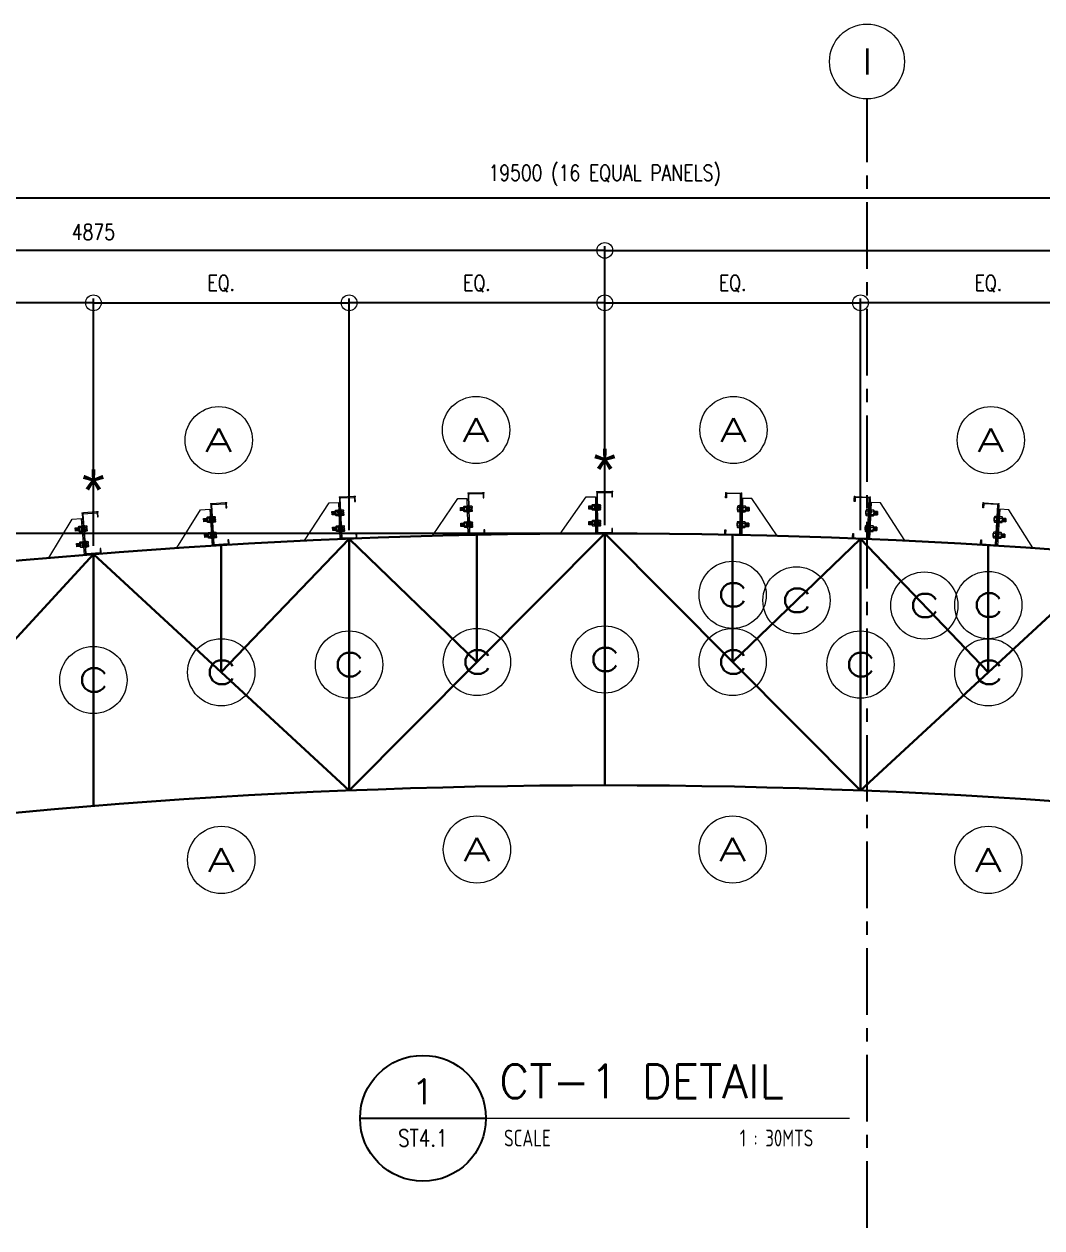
# Model space of a CAD drawing. Header units: millimetres. Extents: x 0 to 437400, y -7936 to 73710.
# Drawn here: x 82282 to 87134, y 34741 to 40480 of the extents above; entities that cross this region are included whole.
import ezdxf
from ezdxf.enums import TextEntityAlignment as Align

# ---------------------------------------------------------------- set-up
doc = ezdxf.new("R2010")
doc.units = ezdxf.units.MM
doc.header["$LTSCALE"] = 10
doc.header["$MEASUREMENT"] = 0
doc.linetypes.add('CENTER', pattern=[50.8, 31.75, -6.35, 6.35, -6.35])
for name, color, linetype in [('A-NEW', 240, 'Continuous'), ('A_LINE', 1, 'Continuous'), ('TARGET-MAIN', 1, 'Continuous')]:
    doc.layers.add(name, color=color, linetype=linetype)
for name, color, linetype, lineweight in [('CEE STEEL PURLINS', 46, 'Continuous', 15), ('HATCH 000', 251, 'Continuous', 5), ('S-ANNO-DIMS', 1, 'Continuous', 5), ('S-BEAM-IDEN', 2, 'Continuous', 9), ('S-Grid-iden', 52, 'Continuous', 9), ('S_BOLTS', 252, 'Continuous', 9), ('S_STEEL TRUSS', 5, 'Continuous', 30), ('SCHEDULES-TEXT', 4, 'Continuous', 20)]:
    doc.layers.add(name, color=color, linetype=linetype, lineweight=lineweight)
doc.layers.add('GUIDE 001', color=214, linetype='Continuous', lineweight=0, plot=False)
doc.styles.add('1', font='simplex.shx', dxfattribs={"width": 0.8, "height": 20})
doc.styles.add('3', font='simplex.shx', dxfattribs={"width": 1.5, "height": 70})
doc.styles.add('ARCHITEXT', font='architxt.shx', dxfattribs={"width": 0.85})
doc.styles.add('ARIAL', font='arial.ttf')
doc.styles.add('SIMPLEX', font='SIMPLEX.shx', dxfattribs={"width": 1.1})
doc.dimstyles.new('ESCA30', dxfattribs={"dimtxt": 40, "dimasz": 1, "dimexe": 20, "dimexo": 40, "dimgap": 50, "dimtad": 1, "dimdec": 0, "dimrnd": 1, "dimdsep": 46, "dimtxsty": '1', "dimblk1": 'ESCADIM_ARW', "dimblk2": 'ESCADIM_ARW', "dimsah": 1, "dimcen": 50, "dimclrd": 256, "dimclre": 256, "dimclrt": 52, "dimadec": 0, "dimazin": 0, "dimtfac": 1, "dimtdec": 0, "dimtofl": 0, "dimtmove": 0, "dimatfit": 3, "dimldrblk": 'ESCADIM_ARW', "dimfxl": 1, "dimtolj": 1, "dimtzin": 0, "dimarcsym": 0})

# ---------------------------------------------------------------- blocks, each defined once
blk = doc.blocks.new('ESCADIM_ARW')
at = {"color": 9}
blk.add_line((75, 0), (-75, 0), dxfattribs=at)
blk.add_circle((0, 0), 37.5, dxfattribs=at)
blk = doc.blocks.new('*D36')
at = {"layer": 'Defpoints', "color": 0, "ltscale": 80, "transparency": 16777216}
for p in [(94800, 39651.2), (75300, 36441.2, 0), (94800, 36441.2, 0)]:
    blk.add_point(p, dxfattribs=at)
at = {"layer": 'S-ANNO-DIMS', "lineweight": -2, "ltscale": 80, "transparency": 16777216}
for p, q in [((75300, 36481.2), (75300, 39671.2)), ((94800, 36481.2), (94800, 39671.2)), ((75301, 39651.2), (94799, 39651.2))]:
    blk.add_line(p, q, dxfattribs=at)
at = {"layer": 'S-ANNO-DIMS', "lineweight": -2, "ltscale": 80, "transparency": 16777216, "rotation": 180}
blk.add_blockref('ESCADIM_ARW', (75300, 39651.2), dxfattribs=at)
at = {"layer": 'S-ANNO-DIMS', "lineweight": -2, "ltscale": 80, "transparency": 16777216}
blk.add_blockref('ESCADIM_ARW', (94800, 39651.2), dxfattribs=at)
at = {"layer": 'S-ANNO-DIMS', "color": 52, "ltscale": 80, "transparency": 16777216, "insert": (85050, 39758.4), "char_height": 30, "attachment_point": 5, "style": '1'}
blk.add_mtext('\\A1;{\\H2.5x;19500 (16 EQUAL PANELS)}', dxfattribs=at)
blk = doc.blocks.new('*D39')
at = {"layer": 'Defpoints', "color": 0, "ltscale": 80, "transparency": 16777216}
for p in [(74050.2, 38051.2), (85050, 38051.2, 0), (75300, 35241.2, 0)]:
    blk.add_point(p, dxfattribs=at)
at = {"layer": 'S-ANNO-DIMS', "lineweight": -2, "ltscale": 80, "transparency": 16777216}
for p, q in [((85010, 38051.2), (74030.2, 38051.2)), ((74050.2, 35242.2), (74050.2, 38050.2)), ((75260, 35241.2), (74030.2, 35241.2))]:
    blk.add_line(p, q, dxfattribs=at)
for p, rotation in [((74050.2, 38051.2), 90), ((74050.2, 35241.2), 270)]:
    blk.add_blockref('ESCADIM_ARW', p, dxfattribs=dict(at, rotation=rotation))
at = {"layer": 'S-ANNO-DIMS', "color": 52, "ltscale": 80, "transparency": 16777216, "insert": (73962.7, 36646.2), "char_height": 30, "attachment_point": 5, "rotation": 90, "style": '1'}
blk.add_mtext('\\A1;{\\H2.5x;2810}', dxfattribs=at)
blk = doc.blocks.new('*D40')
at = {"layer": 'Defpoints', "color": 0, "ltscale": 80, "transparency": 16777216}
for p in [(85050, 38051.2, 0), (74300.2, 36441.2), (75300, 36441.2, 0)]:
    blk.add_point(p, dxfattribs=at)
at = {"layer": 'S-ANNO-DIMS', "lineweight": -2, "ltscale": 80, "transparency": 16777216}
for p, q in [((85010, 38051.2), (74280.2, 38051.2)), ((74300.2, 38050.2), (74300.2, 36442.2)), ((75260, 36441.2), (74280.2, 36441.2))]:
    blk.add_line(p, q, dxfattribs=at)
for p, rotation in [((74300.2, 38051.2), 90), ((74300.2, 36441.2), 270)]:
    blk.add_blockref('ESCADIM_ARW', p, dxfattribs=dict(at, rotation=rotation))
at = {"layer": 'S-ANNO-DIMS', "color": 52, "ltscale": 80, "transparency": 16777216, "insert": (74212.7, 37246.2), "char_height": 30, "attachment_point": 5, "rotation": 90, "style": '1'}
blk.add_mtext('\\A1;{\\H2.5x;1610}', dxfattribs=at)
blk = doc.blocks.new('*D41')
at = {"layer": 'Defpoints', "color": 0, "ltscale": 80, "transparency": 16777216}
for p in [(80175, 39401.2), (85050, 38051.2), (80175, 37656.8, 0)]:
    blk.add_point(p, dxfattribs=at)
at = {"layer": 'S-ANNO-DIMS', "lineweight": -2, "ltscale": 80, "transparency": 16777216}
for p, q in [((80175, 37696.8), (80175, 39421.2)), ((85049, 39401.2), (80176, 39401.2)), ((85050, 38091.2), (85050, 39421.2))]:
    blk.add_line(p, q, dxfattribs=at)
at = {"layer": 'S-ANNO-DIMS', "lineweight": -2, "ltscale": 80, "transparency": 16777216, "rotation": 180}
blk.add_blockref('ESCADIM_ARW', (80175, 39401.2), dxfattribs=at)
at = {"layer": 'S-ANNO-DIMS', "lineweight": -2, "ltscale": 80, "transparency": 16777216}
blk.add_blockref('ESCADIM_ARW', (85050, 39401.2), dxfattribs=at)
at = {"layer": 'S-ANNO-DIMS', "color": 52, "ltscale": 80, "transparency": 16777216, "insert": (82612.5, 39488.7), "char_height": 30, "attachment_point": 5, "style": '1'}
blk.add_mtext('\\A1;{\\H2.5x;4875}', dxfattribs=at)
blk = doc.blocks.new('*D43')
at = {"layer": 'Defpoints', "color": 0, "ltscale": 80, "transparency": 16777216}
for p in [(89925, 39401.2), (85050, 38051.2), (89925, 37656.8, 0)]:
    blk.add_point(p, dxfattribs=at)
at = {"layer": 'S-ANNO-DIMS', "lineweight": -2, "ltscale": 80, "transparency": 16777216}
for p, q in [((85050, 38091.2), (85050, 39421.2)), ((85051, 39401.2), (89924, 39401.2)), ((89925, 37696.8), (89925, 39421.2))]:
    blk.add_line(p, q, dxfattribs=at)
at = {"layer": 'S-ANNO-DIMS', "lineweight": -2, "ltscale": 80, "transparency": 16777216, "rotation": 180}
blk.add_blockref('ESCADIM_ARW', (85050, 39401.2), dxfattribs=at)
at = {"layer": 'S-ANNO-DIMS', "lineweight": -2, "ltscale": 80, "transparency": 16777216}
blk.add_blockref('ESCADIM_ARW', (89925, 39401.2), dxfattribs=at)
at = {"layer": 'S-ANNO-DIMS', "color": 52, "ltscale": 80, "transparency": 16777216, "insert": (87487.5, 39488.7), "char_height": 30, "attachment_point": 5, "style": '1'}
blk.add_mtext('\\A1;{\\H2.5x;4875}', dxfattribs=at)
blk = doc.blocks.new('*D48')
at = {"layer": 'Defpoints', "color": 0, "ltscale": 80, "transparency": 16777216}
for p in [(83831.3, 39151.2), (85050, 38051.2, 0), (83831.3, 38026.7, 0)]:
    blk.add_point(p, dxfattribs=at)
at = {"layer": 'S-ANNO-DIMS', "lineweight": -2, "ltscale": 80, "transparency": 16777216}
for p, q in [((83831.3, 38066.7), (83831.3, 39171.2)), ((85049, 39151.2), (83832.3, 39151.2)), ((85050, 38091.2), (85050, 39171.2))]:
    blk.add_line(p, q, dxfattribs=at)
at = {"layer": 'S-ANNO-DIMS', "lineweight": -2, "ltscale": 80, "transparency": 16777216, "rotation": 180}
blk.add_blockref('ESCADIM_ARW', (83831.3, 39151.2), dxfattribs=at)
at = {"layer": 'S-ANNO-DIMS', "lineweight": -2, "ltscale": 80, "transparency": 16777216}
blk.add_blockref('ESCADIM_ARW', (85050, 39151.2), dxfattribs=at)
at = {"layer": 'S-ANNO-DIMS', "color": 52, "ltscale": 80, "transparency": 16777216, "insert": (84440.6, 39242.3), "char_height": 30, "attachment_point": 5, "style": '1'}
blk.add_mtext('\\A1;{\\H2.5x;EQ.}', dxfattribs=at)
blk = doc.blocks.new('*D49')
at = {"layer": 'Defpoints', "color": 0, "ltscale": 80, "transparency": 16777216}
for p in [(83831.3, 39151.2), (83831.3, 38026.7, 0), (82612.5, 37953.1, 0)]:
    blk.add_point(p, dxfattribs=at)
at = {"layer": 'S-ANNO-DIMS', "lineweight": -2, "ltscale": 80, "transparency": 16777216}
for p, q in [((82612.5, 37993.1), (82612.5, 39171.2)), ((82613.5, 39151.2), (83830.3, 39151.2)), ((83831.3, 38066.7), (83831.3, 39171.2))]:
    blk.add_line(p, q, dxfattribs=at)
at = {"layer": 'S-ANNO-DIMS', "lineweight": -2, "ltscale": 80, "transparency": 16777216, "rotation": 180}
blk.add_blockref('ESCADIM_ARW', (82612.5, 39151.2), dxfattribs=at)
at = {"layer": 'S-ANNO-DIMS', "lineweight": -2, "ltscale": 80, "transparency": 16777216}
blk.add_blockref('ESCADIM_ARW', (83831.3, 39151.2), dxfattribs=at)
at = {"layer": 'S-ANNO-DIMS', "color": 52, "ltscale": 80, "transparency": 16777216, "insert": (83221.9, 39242.3), "char_height": 30, "attachment_point": 5, "style": '1'}
blk.add_mtext('\\A1;{\\H2.5x;EQ.}', dxfattribs=at)
blk = doc.blocks.new('*D51')
at = {"layer": 'Defpoints', "color": 0, "ltscale": 80, "transparency": 16777216}
for p in [(81393.8, 39151.2), (82612.5, 37953.1, 0), (81393.8, 37830, 0)]:
    blk.add_point(p, dxfattribs=at)
at = {"layer": 'S-ANNO-DIMS', "lineweight": -2, "ltscale": 80, "transparency": 16777216}
for p, q in [((81393.8, 37870), (81393.8, 39171.2)), ((82611.5, 39151.2), (81394.8, 39151.2)), ((82612.5, 37993.1), (82612.5, 39171.2))]:
    blk.add_line(p, q, dxfattribs=at)
at = {"layer": 'S-ANNO-DIMS', "lineweight": -2, "ltscale": 80, "transparency": 16777216, "rotation": 180}
blk.add_blockref('ESCADIM_ARW', (81393.8, 39151.2), dxfattribs=at)
at = {"layer": 'S-ANNO-DIMS', "lineweight": -2, "ltscale": 80, "transparency": 16777216}
blk.add_blockref('ESCADIM_ARW', (82612.5, 39151.2), dxfattribs=at)
at = {"layer": 'S-ANNO-DIMS', "color": 52, "ltscale": 80, "transparency": 16777216, "insert": (82003.1, 39242.3), "char_height": 30, "attachment_point": 5, "style": '1'}
blk.add_mtext('\\A1;{\\H2.5x;EQ.}', dxfattribs=at)
blk = doc.blocks.new('*D52')
at = {"layer": 'Defpoints', "color": 0, "ltscale": 80, "transparency": 16777216}
for p in [(86268.8, 39151.2), (85050, 38051.2, 0), (86268.8, 38026.7, 0)]:
    blk.add_point(p, dxfattribs=at)
at = {"layer": 'S-ANNO-DIMS', "lineweight": -2, "ltscale": 80, "transparency": 16777216}
for p, q in [((85050, 38091.2), (85050, 39171.2)), ((85051, 39151.2), (86267.8, 39151.2)), ((86268.8, 38066.7), (86268.8, 39171.2))]:
    blk.add_line(p, q, dxfattribs=at)
at = {"layer": 'S-ANNO-DIMS', "lineweight": -2, "ltscale": 80, "transparency": 16777216, "rotation": 180}
blk.add_blockref('ESCADIM_ARW', (85050, 39151.2), dxfattribs=at)
at = {"layer": 'S-ANNO-DIMS', "lineweight": -2, "ltscale": 80, "transparency": 16777216}
blk.add_blockref('ESCADIM_ARW', (86268.8, 39151.2), dxfattribs=at)
at = {"layer": 'S-ANNO-DIMS', "color": 52, "ltscale": 80, "transparency": 16777216, "insert": (85659.4, 39242.3), "char_height": 30, "attachment_point": 5, "style": '1'}
blk.add_mtext('\\A1;{\\H2.5x;EQ.}', dxfattribs=at)
blk = doc.blocks.new('*D53')
at = {"layer": 'Defpoints', "color": 0, "ltscale": 80, "transparency": 16777216}
for p in [(86268.8, 39151.2), (86268.8, 38026.7, 0), (87487.5, 37953.1, 0)]:
    blk.add_point(p, dxfattribs=at)
at = {"layer": 'S-ANNO-DIMS', "lineweight": -2, "ltscale": 80, "transparency": 16777216}
for p, q in [((86268.8, 38066.7), (86268.8, 39171.2)), ((87486.5, 39151.2), (86269.8, 39151.2)), ((87487.5, 37993.1), (87487.5, 39171.2))]:
    blk.add_line(p, q, dxfattribs=at)
at = {"layer": 'S-ANNO-DIMS', "lineweight": -2, "ltscale": 80, "transparency": 16777216, "rotation": 180}
blk.add_blockref('ESCADIM_ARW', (86268.8, 39151.2), dxfattribs=at)
at = {"layer": 'S-ANNO-DIMS', "lineweight": -2, "ltscale": 80, "transparency": 16777216}
blk.add_blockref('ESCADIM_ARW', (87487.5, 39151.2), dxfattribs=at)
at = {"layer": 'S-ANNO-DIMS', "color": 52, "ltscale": 80, "transparency": 16777216, "insert": (86878.1, 39242.3), "char_height": 30, "attachment_point": 5, "style": '1'}
blk.add_mtext('\\A1;{\\H2.5x;EQ.}', dxfattribs=at)
blk = doc.blocks.new('Grid')
at = {"layer": 'S-Grid-iden', "color": 1, "linetype": 'Continuous'}
blk.add_circle((0, 0), 500, dxfattribs=at)
at = {"layer": 'S-Grid-iden', "style": '3', "width": 1.5}
blk.add_attdef('GRIDTAG', text='', height=350, dxfattribs=at).set_placement((0, 0), align=Align.MIDDLE_CENTER)
blk = doc.blocks.new('TARGET-DWGLABEL')
at = {"layer": 'TARGET-MAIN'}
blk.add_line((-7.5, 0), (7.5, 0), dxfattribs=at)
blk.add_circle((0, 0), 7.5, dxfattribs=at)
at = {"layer": 'TARGET-MAIN', "color": 2, "style": 'ARCHITEXT', "width": 0.85}
blk.add_text('SCALE', height=2, dxfattribs=at).set_placement((9.66, -2.36), align=Align.MIDDLE_LEFT)
at = {"layer": 'TARGET-MAIN', "color": 6, "style": 'ARCHITEXT', "width": 0.85}
blk.add_attdef('DRAWING_TITLE', text='', height=5, dxfattribs=at).set_placement((9.08, 4.41), align=Align.MIDDLE_LEFT)
at = {"layer": 'TARGET-MAIN', "color": 4, "style": 'ARCHITEXT', "width": 0.85}
blk.add_attdef('DWG_NO.', text='', height=3, dxfattribs=at).set_placement((0, 3.17), align=Align.MIDDLE_CENTER)
at = {"layer": 'TARGET-MAIN', "color": 3, "style": 'ARCHITEXT', "width": 0.85}
blk.add_attdef('SHT_NO.', text='', height=2, dxfattribs=at).set_placement((-0.02, -2.36), align=Align.MIDDLE_CENTER)
at = {"layer": 'TARGET-MAIN', "color": 2, "style": 'ARCHITEXT', "width": 0.85}
blk.add_attdef('SCALE', text='', height=2, dxfattribs=at).set_placement((69.6, -2.36), align=Align.MIDDLE_RIGHT)
blk = doc.blocks.new('EXT', base_point=(6.5784, 3.6597))
for p, q in [((6.5734, 3.6697), (6.5834, 3.6697)), ((6.5734, 3.6697), (6.5734, 3.6597)), ((6.5834, 3.6697), (6.5734, 3.6697)), ((6.5734, 3.6663), (6.5834, 3.6663)), ((6.5734, 3.663), (6.5834, 3.663)), ((6.5734, 3.6597), (6.5834, 3.6597)), ((6.575, 3.668), (6.5818, 3.668)), ((6.575, 3.6647), (6.5818, 3.6647)), ((6.575, 3.6613), (6.5818, 3.6613)), ((6.5834, 3.6597), (6.5834, 3.6697))]:
    blk.add_line(p, q)
blk = doc.blocks.new('BOLT', base_point=(6.579, 3.6798))
for p, q in [((6.575, 3.6858), (6.573, 3.6858)), ((6.575, 3.6798), (6.575, 3.6858)), ((6.575, 3.6858), (6.583, 3.6858)), ((6.585, 3.6858), (6.583, 3.6858)), ((6.583, 3.6798), (6.583, 3.6858)), ((6.571, 3.6847), (6.571, 3.6798)), ((6.575, 3.6847), (6.571, 3.6847)), ((6.575, 3.6847), (6.583, 3.6847)), ((6.587, 3.6847), (6.583, 3.6847)), ((6.587, 3.6798), (6.587, 3.6847))]:
    blk.add_line(p, q)
for centre, radius, start, end in [((6.573, 3.6833), 0.00241, 33.9696, 146.0304), ((6.579, 3.6777), 0.00805, 60.2058, 119.7942), ((6.585, 3.6833), 0.00241, 33.9696, 146.0304)]:
    blk.add_arc(centre, radius, start, end)
blk = doc.blocks.new('NUT20')
for p, q in [((0.0185, 0.0045), (-0.0185, 0.0045)), ((-0.0185, 0.0045), (-0.0185, 0)), ((-0.0185, 0), (0.0185, 0)), ((0.0185, 0), (0.0185, 0.0045))]:
    blk.add_line(p, q)
for name, p, xscale, yscale, zscale in [('BOLT', (0, 0.0045), 2.125, 2.666666666666667, 2.125), ('EXT', (0, 0.0205), 2, 2, 2)]:
    blk.add_blockref(name, p, dxfattribs=dict(xscale=xscale, yscale=yscale, zscale=zscale))

msp = doc.modelspace()

# ---------------------------------------------------------------- hatches: boundary and pattern name
at = {"layer": 'HATCH 000'}
h = msp.add_hatch(color=33, dxfattribs=at)
edge = h.paths.add_edge_path()
edge.add_line((83861.2076, 38203.88213), (83860.43977, 38221.86439))
edge.add_arc((83854.44117, 38221.60825), 6.00407, 2.44500788, 92.445007879)
edge.add_line((83854.18503, 38227.60685), (83791.24637, 38224.92355))
edge.add_arc((83791.50251, 38218.92495), 6.00407, 92.445007879, 182.445007878)
edge.add_line((83785.50391, 38218.66881), (83793.52952, 38030.71267))
edge.add_arc((83799.52812, 38030.96881), 6.00407, 182.44500788, 272.445007879)
edge.add_line((83799.78425, 38024.97021), (83862.74798, 38027.65459))
edge.add_arc((83862.49185, 38033.65319), 6.00407, 272.445007879, 362.445007878)
edge.add_line((83868.49045, 38033.90932), (83867.72262, 38051.89158))
edge.add_line((83867.72262, 38051.89158), (83863.72355, 38051.72082))
edge.add_line((83863.72355, 38051.72082), (83864.49138, 38033.73856))
edge.add_arc((83862.49185, 38033.65319), 2.00136, -87.554992121, 2.445007879, ccw=False)
edge.add_line((83862.57722, 38031.65365), (83799.61349, 38028.96927))
edge.add_arc((83799.52812, 38030.96881), 2.00136, 182.445007879, 272.445007879, ccw=False)
edge.add_line((83797.52858, 38030.88343), (83789.50298, 38218.83957))
edge.add_arc((83791.50251, 38218.92495), 2.00136, 92.44500788, 182.44500788, ccw=False)
edge.add_line((83791.41713, 38220.92448), (83854.35579, 38223.60779))
edge.add_arc((83854.44117, 38221.60825), 2.00136, 2.445007879, 92.445007879, ccw=False)
edge.add_line((83856.4407, 38221.69363), (83857.20853, 38203.71137))
edge.add_line((83857.20853, 38203.71137), (83861.2076, 38203.88213))
h = msp.add_hatch(color=33, dxfattribs=at)
edge = h.paths.add_edge_path()
edge.add_line((84474.13787, 38221.61981), (84473.73166, 38239.61387))
edge.add_arc((84467.72912, 38239.47837), 6.00407, 1.293213087, 91.293213086)
edge.add_line((84467.59362, 38245.4809), (84404.61373, 38244.06329))
edge.add_arc((84404.74924, 38238.06075), 6.00407, 91.293213086, 181.293213085)
edge.add_line((84398.7467, 38237.92525), (84402.99253, 38049.84576))
edge.add_arc((84408.99507, 38049.98126), 6.00407, 181.293213087, 271.293213086)
edge.add_line((84409.13057, 38043.97872), (84472.13554, 38045.39691))
edge.add_arc((84472.00004, 38051.39945), 6.00407, 271.293213086, 361.293213085)
edge.add_line((84478.00257, 38051.53495), (84477.59636, 38069.52901))
edge.add_line((84477.59636, 38069.52901), (84473.59467, 38069.43867))
edge.add_line((84473.59467, 38069.43867), (84474.00088, 38051.44461))
edge.add_arc((84472.00004, 38051.39945), 2.00136, -88.706786915, 1.293213086, ccw=False)
edge.add_line((84472.04521, 38049.3986), (84409.04024, 38047.98041))
edge.add_arc((84408.99507, 38049.98126), 2.00136, 181.293213086, 271.293213086, ccw=False)
edge.add_line((84406.99422, 38049.93609), (84402.74839, 38238.01558))
edge.add_arc((84404.74924, 38238.06075), 2.00136, 91.293213086, 181.293213086, ccw=False)
edge.add_line((84404.70407, 38240.0616), (84467.68395, 38241.47921))
edge.add_arc((84467.72912, 38239.47837), 2.00136, 1.293213086, 91.293213086, ccw=False)
edge.add_line((84469.72997, 38239.52353), (84470.13618, 38221.52947))
edge.add_line((84470.13618, 38221.52947), (84474.13787, 38221.61981))
h = msp.add_hatch(color=33, dxfattribs=at)
edge = h.paths.add_edge_path()
edge.add_line((85087.05316, 38227.03354), (85087.00859, 38245.03213))
edge.add_arc((85081.00455, 38245.01726), 6.00407, 0.141883516, 90.141883515)
edge.add_line((85080.98968, 38251.02131), (85017.99403, 38250.86944))
edge.add_arc((85018.00889, 38244.8654), 6.00407, 90.141883515, 180.141883514)
edge.add_line((85012.00485, 38244.85053), (85012.47071, 38056.7237))
edge.add_arc((85018.47476, 38056.73856), 6.00407, 180.141883516, 270.141883515)
edge.add_line((85018.48963, 38050.73452), (85081.51037, 38050.88645))
edge.add_arc((85081.4955, 38056.89049), 6.00407, 270.141883515, 360.141883514)
edge.add_line((85087.49955, 38056.90536), (85087.45498, 38074.90395))
edge.add_line((85087.45498, 38074.90395), (85083.45228, 38074.89404))
edge.add_line((85083.45228, 38074.89404), (85083.49685, 38056.89545))
edge.add_arc((85081.4955, 38056.89049), 2.00136, -89.858116485, 0.141883515, ccw=False)
edge.add_line((85081.50046, 38054.88915), (85018.47972, 38054.73721))
edge.add_arc((85018.47476, 38056.73856), 2.00136, 180.141883515, 270.141883515, ccw=False)
edge.add_line((85016.47341, 38056.73361), (85016.00755, 38244.86044))
edge.add_arc((85018.00889, 38244.8654), 2.00136, 90.141883515, 180.141883515, ccw=False)
edge.add_line((85018.00394, 38246.86674), (85080.99959, 38247.01861))
edge.add_arc((85081.00455, 38245.01726), 2.00136, 0.141883515, 90.141883515, ccw=False)
edge.add_line((85083.00589, 38245.02222), (85083.05047, 38227.02363))
edge.add_line((85083.05047, 38227.02363), (85087.05316, 38227.03354))
h = msp.add_hatch(color=33, dxfattribs=at)
edge = h.paths.add_edge_path()
edge.add_line((85626.1524, 38221.67151), (85626.58649, 38239.66492))
edge.add_arc((85632.58881, 38239.52011), 6.00407, 88.618020541, 178.61802054, ccw=False)
edge.add_line((85632.73362, 38245.52243), (85695.71123, 38244.00725))
edge.add_arc((85695.56642, 38238.00493), 6.00407, -1.381979458, 88.618020541, ccw=False)
edge.add_line((85701.56874, 38237.86012), (85697.03153, 38049.78743))
edge.add_arc((85691.02921, 38049.93224), 6.00407, 268.618020541, 358.61802054, ccw=False)
edge.add_line((85690.88441, 38043.92992), (85627.88171, 38045.44571))
edge.add_arc((85628.02652, 38051.44803), 6.00407, 178.618020542, 268.618020541, ccw=False)
edge.add_line((85622.0242, 38051.59284), (85622.45828, 38069.58625))
edge.add_line((85622.45828, 38069.58625), (85626.45983, 38069.48971))
edge.add_line((85626.45983, 38069.48971), (85626.02574, 38051.4963))
edge.add_arc((85628.02652, 38051.44803), 2.00136, 178.618020541, 268.618020541)
edge.add_line((85627.97825, 38049.44726), (85690.98094, 38047.93147))
edge.add_arc((85691.02921, 38049.93224), 2.00136, 268.618020541, 358.61802054)
edge.add_line((85693.02998, 38049.88397), (85697.56719, 38237.95666))
edge.add_arc((85695.56642, 38238.00493), 2.00136, 358.618020541, 448.618020541)
edge.add_line((85695.61469, 38240.0057), (85632.63708, 38241.52088))
edge.add_arc((85632.58881, 38239.52011), 2.00136, 88.618020541, 178.618020541)
edge.add_line((85630.58804, 38239.56838), (85630.15395, 38221.57497))
edge.add_line((85630.15395, 38221.57497), (85626.1524, 38221.67151))
h = msp.add_hatch(color=33, dxfattribs=at)
edge = h.paths.add_edge_path()
edge.add_line((86238.7924, 38203.88213), (86239.56023, 38221.86439))
edge.add_arc((86245.55883, 38221.60825), 6.00407, 87.554992121, 177.55499212, ccw=False)
edge.add_line((86245.81497, 38227.60685), (86308.75363, 38224.92355))
edge.add_arc((86308.49749, 38218.92495), 6.00407, -2.445007878, 87.554992121, ccw=False)
edge.add_line((86314.49609, 38218.66881), (86306.47048, 38030.71267))
edge.add_arc((86300.47188, 38030.96881), 6.00407, 267.554992121, 357.55499212, ccw=False)
edge.add_line((86300.21575, 38024.97021), (86237.25202, 38027.65459))
edge.add_arc((86237.50815, 38033.65319), 6.00407, 177.554992122, 267.554992121, ccw=False)
edge.add_line((86231.50955, 38033.90932), (86232.27738, 38051.89158))
edge.add_line((86232.27738, 38051.89158), (86236.27645, 38051.72082))
edge.add_line((86236.27645, 38051.72082), (86235.50862, 38033.73856))
edge.add_arc((86237.50815, 38033.65319), 2.00136, 177.554992121, 267.554992121)
edge.add_line((86237.42278, 38031.65365), (86300.38651, 38028.96927))
edge.add_arc((86300.47188, 38030.96881), 2.00136, 267.554992121, 357.554992121)
edge.add_line((86302.47142, 38030.88343), (86310.49702, 38218.83957))
edge.add_arc((86308.49749, 38218.92495), 2.00136, 357.55499212, 447.55499212)
edge.add_line((86308.58287, 38220.92448), (86245.64421, 38223.60779))
edge.add_arc((86245.55883, 38221.60825), 2.00136, 87.554992121, 177.554992121)
edge.add_line((86243.5593, 38221.69363), (86242.79147, 38203.71137))
edge.add_line((86242.79147, 38203.71137), (86238.7924, 38203.88213))
h = msp.add_hatch(color=33, dxfattribs=at)
edge = h.paths.add_edge_path()
edge.add_line((83248.26234, 38173.79806), (83247.1329, 38191.76123))
edge.add_arc((83241.14067, 38191.38447), 6.00407, 3.597734813, 93.597734813)
edge.add_line((83240.76391, 38197.3767), (83177.89197, 38193.42777))
edge.add_arc((83178.26873, 38187.43554), 6.00407, 93.597734812, 183.597734811)
edge.add_line((83172.27649, 38187.05878), (83184.08169, 37999.30213))
edge.add_arc((83190.07392, 37999.67889), 6.00407, 183.597734813, 273.597734812)
edge.add_line((83190.45068, 37993.68666), (83253.34767, 37997.63717))
edge.add_arc((83252.97091, 38003.6294), 6.00407, 273.597734812, 363.597734812)
edge.add_line((83258.96314, 38004.00616), (83257.83371, 38021.96933))
edge.add_line((83257.83371, 38021.96933), (83253.83888, 38021.71816))
edge.add_line((83253.83888, 38021.71816), (83254.96832, 38003.75499))
edge.add_arc((83252.97091, 38003.6294), 2.00136, -86.402265188, 3.597734812, ccw=False)
edge.add_line((83253.09649, 38001.63199), (83190.19951, 37997.68148))
edge.add_arc((83190.07392, 37999.67889), 2.00136, 183.597734812, 273.597734812, ccw=False)
edge.add_line((83188.07651, 37999.5533), (83176.27132, 38187.30995))
edge.add_arc((83178.26873, 38187.43554), 2.00136, 93.597734812, 183.597734812, ccw=False)
edge.add_line((83178.14314, 38189.43295), (83241.01508, 38193.38188))
edge.add_arc((83241.14067, 38191.38447), 2.00136, 3.597734812, 93.597734812, ccw=False)
edge.add_line((83243.13808, 38191.51006), (83244.26751, 38173.54688))
edge.add_line((83244.26751, 38173.54688), (83248.26234, 38173.79806))
h = msp.add_hatch(color=33, dxfattribs=at)
edge = h.paths.add_edge_path()
edge.add_line((86851.73766, 38173.79806), (86852.8671, 38191.76123))
edge.add_arc((86858.85933, 38191.38447), 6.00407, 86.402265187, 176.402265187, ccw=False)
edge.add_line((86859.23609, 38197.3767), (86922.10803, 38193.42777))
edge.add_arc((86921.73127, 38187.43554), 6.00407, -3.597734812, 86.402265188, ccw=False)
edge.add_line((86927.72351, 38187.05878), (86915.91831, 37999.30213))
edge.add_arc((86909.92608, 37999.67889), 6.00407, 266.402265187, 356.402265187, ccw=False)
edge.add_line((86909.54932, 37993.68666), (86846.65233, 37997.63717))
edge.add_arc((86847.02909, 38003.6294), 6.00407, 176.402265189, 266.402265188, ccw=False)
edge.add_line((86841.03686, 38004.00616), (86842.16629, 38021.96933))
edge.add_line((86842.16629, 38021.96933), (86846.16112, 38021.71816))
edge.add_line((86846.16112, 38021.71816), (86845.03168, 38003.75499))
edge.add_arc((86847.02909, 38003.6294), 2.00136, 176.402265188, 266.402265188)
edge.add_line((86846.90351, 38001.63199), (86909.80049, 37997.68148))
edge.add_arc((86909.92608, 37999.67889), 2.00136, 266.402265188, 356.402265187)
edge.add_line((86911.92349, 37999.5533), (86923.72868, 38187.30995))
edge.add_arc((86921.73127, 38187.43554), 2.00136, 356.402265187, 446.402265187)
edge.add_line((86921.85686, 38189.43295), (86858.98492, 38193.38188))
edge.add_arc((86858.85933, 38191.38447), 2.00136, 86.402265188, 176.402265188)
edge.add_line((86856.86192, 38191.51006), (86855.73249, 38173.54688))
edge.add_line((86855.73249, 38173.54688), (86851.73766, 38173.79806))
h = msp.add_hatch(color=33, dxfattribs=at)
edge = h.paths.add_edge_path()
edge.add_line((82635.30203, 38131.33004), (82633.81101, 38149.26682))
edge.add_arc((82627.82758, 38148.76943), 6.00407, 4.75186421, 94.751864209)
edge.add_line((82627.3302, 38154.75286), (82564.55055, 38149.53837))
edge.add_arc((82565.04793, 38143.55494), 6.00407, 94.751864209, 184.751864208)
edge.add_line((82559.0645, 38143.05756), (82574.6491, 37955.57678))
edge.add_arc((82580.63253, 37956.07416), 6.00407, 184.75186421, 274.751864209)
edge.add_line((82581.12991, 37950.09073), (82643.93456, 37955.30731))
edge.add_arc((82643.43718, 37961.29074), 6.00407, 274.751864209, 364.751864208)
edge.add_line((82649.42061, 37961.78812), (82647.92959, 37979.7249))
edge.add_line((82647.92959, 37979.7249), (82643.94064, 37979.39331))
edge.add_line((82643.94064, 37979.39331), (82645.43166, 37961.45653))
edge.add_arc((82643.43718, 37961.29074), 2.00136, -85.248135792, 4.751864208, ccw=False)
edge.add_line((82643.60297, 37959.29626), (82580.79832, 37954.07968))
edge.add_arc((82580.63253, 37956.07416), 2.00136, 184.751864209, 274.751864209, ccw=False)
edge.add_line((82578.63805, 37955.90837), (82563.05346, 38143.38915))
edge.add_arc((82565.04793, 38143.55494), 2.00136, 94.751864209, 184.751864209, ccw=False)
edge.add_line((82564.88214, 38145.54942), (82627.66179, 38150.76391))
edge.add_arc((82627.82758, 38148.76943), 2.00136, 4.751864209, 94.751864209, ccw=False)
edge.add_line((82629.82206, 38148.93523), (82631.31308, 38130.99845))
edge.add_line((82631.31308, 38130.99845), (82635.30203, 38131.33004))

# ---------------------------------------------------------------- linework, layer by layer
at = {"layer": 'A-NEW', "color": 253, "linetype": 'CENTER'}
msp.add_line((86300, 34741.21155, 0), (86300, 40122.85708, 0), dxfattribs=at)
at = {"layer": 'A_LINE', "color": 1, "lineweight": 13}
msp.add_line((83883.46365, 35263.89379, 0), (86216.53635, 35263.89379, 0), dxfattribs=at)
at = {"layer": 'CEE STEEL PURLINS', "elevation": 0}
for points in [[(83861.2076, 38203.88213), (83860.43977, 38221.86439, 0.4142135624), (83854.18503, 38227.60685), (83791.24637, 38224.92355, 0.4142135624), (83785.50391, 38218.66881), (83793.52952, 38030.71267, 0.4142135624), (83799.78425, 38024.97021), (83862.74798, 38027.65459, 0.4142135624), (83868.49045, 38033.90932), (83867.72262, 38051.89158), (83863.72355, 38051.72082), (83864.49138, 38033.73856, -0.4142135624), (83862.57722, 38031.65365), (83799.61349, 38028.96927, -0.4142135624), (83797.52858, 38030.88343), (83789.50298, 38218.83957, -0.4142135624), (83791.41713, 38220.92448), (83854.35579, 38223.60779, -0.4142135624), (83856.4407, 38221.69363), (83857.20853, 38203.71137), (83861.2076, 38203.88213)], [(84474.13787, 38221.61981), (84473.73166, 38239.61387, 0.4142135624), (84467.59362, 38245.4809), (84404.61373, 38244.06329, 0.4142135624), (84398.7467, 38237.92525), (84402.99253, 38049.84576, 0.4142135624), (84409.13057, 38043.97872), (84472.13554, 38045.39691, 0.4142135624), (84478.00257, 38051.53495), (84477.59636, 38069.52901), (84473.59467, 38069.43867), (84474.00088, 38051.44461, -0.4142135624), (84472.04521, 38049.3986), (84409.04024, 38047.98041, -0.4142135624), (84406.99422, 38049.93609), (84402.74839, 38238.01558, -0.4142135624), (84404.70407, 38240.0616), (84467.68395, 38241.47921, -0.4142135624), (84469.72997, 38239.52353), (84470.13618, 38221.52947), (84474.13787, 38221.61981)], [(85087.05316, 38227.03354), (85087.00859, 38245.03213, 0.4142135624), (85080.98968, 38251.02131), (85017.99403, 38250.86944, 0.4142135624), (85012.00485, 38244.85053), (85012.47071, 38056.7237, 0.4142135624), (85018.48963, 38050.73452), (85081.51037, 38050.88645, 0.4142135624), (85087.49955, 38056.90536), (85087.45498, 38074.90395), (85083.45228, 38074.89404), (85083.49685, 38056.89545, -0.4142135624), (85081.50046, 38054.88915), (85018.47972, 38054.73721, -0.4142135624), (85016.47341, 38056.73361), (85016.00755, 38244.86044, -0.4142135624), (85018.00394, 38246.86674), (85080.99959, 38247.01861, -0.4142135624), (85083.00589, 38245.02222), (85083.05047, 38227.02363), (85087.05316, 38227.03354)], [(85626.1524, 38221.67151), (85626.58649, 38239.66492, -0.4142135624), (85632.73362, 38245.52243), (85695.71123, 38244.00725, -0.4142135624), (85701.56874, 38237.86012), (85697.03153, 38049.78743, -0.4142135624), (85690.88441, 38043.92992), (85627.88171, 38045.44571, -0.4142135624), (85622.0242, 38051.59284), (85622.45828, 38069.58625), (85626.45983, 38069.48971), (85626.02574, 38051.4963, 0.4142135624), (85627.97825, 38049.44726), (85690.98094, 38047.93147, 0.4142135624), (85693.02998, 38049.88397), (85697.56719, 38237.95666, 0.4142135624), (85695.61469, 38240.0057), (85632.63708, 38241.52088, 0.4142135624), (85630.58804, 38239.56838), (85630.15395, 38221.57497), (85626.1524, 38221.67151)], [(86238.7924, 38203.88213), (86239.56023, 38221.86439, -0.4142135624), (86245.81497, 38227.60685), (86308.75363, 38224.92355, -0.4142135624), (86314.49609, 38218.66881), (86306.47048, 38030.71267, -0.4142135624), (86300.21575, 38024.97021), (86237.25202, 38027.65459, -0.4142135624), (86231.50955, 38033.90932), (86232.27738, 38051.89158), (86236.27645, 38051.72082), (86235.50862, 38033.73856, 0.4142135624), (86237.42278, 38031.65365), (86300.38651, 38028.96927, 0.4142135624), (86302.47142, 38030.88343), (86310.49702, 38218.83957, 0.4142135624), (86308.58287, 38220.92448), (86245.64421, 38223.60779, 0.4142135624), (86243.5593, 38221.69363), (86242.79147, 38203.71137), (86238.7924, 38203.88213)], [(83248.26234, 38173.79806), (83247.1329, 38191.76123, 0.4142135624), (83240.76391, 38197.3767), (83177.89197, 38193.42777, 0.4142135624), (83172.27649, 38187.05878), (83184.08169, 37999.30213, 0.4142135624), (83190.45068, 37993.68666), (83253.34767, 37997.63717, 0.4142135624), (83258.96314, 38004.00616), (83257.83371, 38021.96933), (83253.83888, 38021.71816), (83254.96832, 38003.75499, -0.4142135624), (83253.09649, 38001.63199), (83190.19951, 37997.68148, -0.4142135624), (83188.07651, 37999.5533), (83176.27132, 38187.30995, -0.4142135624), (83178.14314, 38189.43295), (83241.01508, 38193.38188, -0.4142135624), (83243.13808, 38191.51006), (83244.26751, 38173.54688), (83248.26234, 38173.79806)], [(86851.73766, 38173.79806), (86852.8671, 38191.76123, -0.4142135624), (86859.23609, 38197.3767), (86922.10803, 38193.42777, -0.4142135624), (86927.72351, 38187.05878), (86915.91831, 37999.30213, -0.4142135624), (86909.54932, 37993.68666), (86846.65233, 37997.63717, -0.4142135624), (86841.03686, 38004.00616), (86842.16629, 38021.96933), (86846.16112, 38021.71816), (86845.03168, 38003.75499, 0.4142135624), (86846.90351, 38001.63199), (86909.80049, 37997.68148, 0.4142135624), (86911.92349, 37999.5533), (86923.72868, 38187.30995, 0.4142135624), (86921.85686, 38189.43295), (86858.98492, 38193.38188, 0.4142135624), (86856.86192, 38191.51006), (86855.73249, 38173.54688), (86851.73766, 38173.79806)], [(82635.30203, 38131.33004), (82633.81101, 38149.26682, 0.4142135624), (82627.3302, 38154.75286), (82564.55055, 38149.53837, 0.4142135624), (82559.0645, 38143.05756), (82574.6491, 37955.57678, 0.4142135624), (82581.12991, 37950.09073), (82643.93456, 37955.30731, 0.4142135624), (82649.42061, 37961.78812), (82647.92959, 37979.7249), (82643.94064, 37979.39331), (82645.43166, 37961.45653, -0.4142135624), (82643.60297, 37959.29626), (82580.79832, 37954.07968, -0.4142135624), (82578.63805, 37955.90837), (82563.05346, 38143.38915, -0.4142135624), (82564.88214, 38145.54942), (82627.66179, 38150.76391, -0.4142135624), (82629.82206, 38148.93523), (82631.31308, 38130.99845), (82635.30203, 38131.33004)]]:
    msp.add_lwpolyline(points, format="xyb", dxfattribs=at)
at = {"layer": 'GUIDE 001'}
for p in [(83785.24777, 38224.66741, 0), (83860.18363, 38227.86299, 0), (84398.6112, 38243.92778, 0), (84473.59615, 38245.61641, 0), (85011.98998, 38250.85458, 0), (85086.99372, 38251.03618, 0), (85626.7313, 38245.66723, 0), (85701.71355, 38243.86244, 0), (86239.81637, 38227.86299, 0), (86314.75223, 38224.66741, 0), (83171.89973, 38193.05101, 0), (83246.75614, 38197.75346, 0), (86853.24386, 38197.75346, 0), (86928.10027, 38193.05101, 0), (82558.56712, 38149.04099, 0), (82633.31363, 38155.25024, 0), (85012.48558, 38050.71965, 0), (85087.51442, 38050.90131, 0), (83184.45845, 37993.3099, 0), (83793.78565, 38024.71407, 0), (83868.74658, 38027.91072, 0), (84403.12804, 38043.84322, 0), (85696.88673, 38043.78511, 0), (86231.25342, 38027.91072, 0), (86306.21435, 38024.71407, 0), (86915.54155, 37993.3099, 0), (82575.14648, 37949.59335, 0), (82649.91799, 37955.80469, 0)]:
    msp.add_point(p, dxfattribs=at)
at = {"layer": 'S-BEAM-IDEN', "elevation": 0}
for points in [[(85006.5018, 38050.84192), (84837.51869, 38050.46719), (84962.05613, 38225.74379), (85006.05603, 38225.83938)], [(83178.47818, 37993.07125), (83009.82495, 37982.511), (83123.57035, 38164.97591), (83167.48448, 38167.72362)], [(83787.8018, 38024.59578), (83618.97025, 38017.43055), (83736.36337, 38197.57026), (83780.32389, 38199.43397)], [(84397.14301, 38043.84523), (84228.20154, 38040.07518), (84349.19199, 38217.81874), (84393.18109, 38218.79841)], [(85702.87175, 38043.77786), (85871.80717, 38039.74607), (85751.09225, 38217.67686), (85707.10472, 38218.72469)], [(86312.1982, 38024.59578), (86481.02975, 38017.43055), (86363.63663, 38197.57026), (86319.67611, 38199.43397)], [(86921.52182, 37993.07125), (87090.17505, 37982.511), (86976.42965, 38164.97591), (86932.51552, 38167.72362)], [(82569.17223, 37949.2343), (82400.76592, 37935.27918), (82510.81304, 38119.99813), (82554.66291, 38123.6298)]]:
    msp.add_lwpolyline(points, close=True, dxfattribs=at)
at = {"layer": 'S_BOLTS'}
for p, q in [((83791.81236, 38164.6894, 0), (83795.40905, 38164.84366, 0)), ((83793.08069, 38135.11659, 0), (83791.81236, 38164.6894, 0)), ((83795.40905, 38164.84366, 0), (83796.67738, 38135.27084, 0)), ((84403.96882, 38183.82993, 0), (84407.56789, 38183.91186, 0)), ((84404.64245, 38154.2376, 0), (84403.96882, 38183.82993, 0)), ((84407.56789, 38183.91186, 0), (84408.24151, 38154.31953, 0)), ((85016.13897, 38190.66121, 0), (85019.73895, 38190.6708, 0)), ((85016.21785, 38161.06131, 0), (85016.13897, 38190.66121, 0)), ((85019.73895, 38190.6708, 0), (85019.81784, 38161.07091, 0)), ((85692.66388, 38183.86047, 0), (85691.94441, 38154.26921, 0)), ((85696.26282, 38183.77296, 0), (85692.66388, 38183.86047, 0)), ((85695.54335, 38154.18171, 0), (85696.26282, 38183.77296, 0)), ((86304.59095, 38164.84366, 0), (86303.32262, 38135.27084, 0)), ((86308.18764, 38164.6894, 0), (86304.59095, 38164.84366, 0)), ((86306.91931, 38135.11659, 0), (86308.18764, 38164.6894, 0)), ((83179.6696, 38133.2172, 0), (83183.26246, 38133.44378, 0)), ((83181.53261, 38103.67589, 0), (83179.6696, 38133.2172, 0)), ((83183.26246, 38133.44378, 0), (83185.12547, 38103.90247, 0)), ((83796.67738, 38135.27084, 0), (83793.08069, 38135.11659, 0)), ((84408.24151, 38154.31953, 0), (84404.64245, 38154.2376, 0)), ((84409.26222, 38108.93915, 0), (84405.66315, 38108.85722, 0)), ((84406.33678, 38079.26489, 0), (84405.66315, 38108.85722, 0)), ((84409.26222, 38108.93915, 0), (84409.93585, 38079.34682, 0)), ((85019.81784, 38161.07091, 0), (85016.21785, 38161.06131, 0)), ((85019.92651, 38115.67918, 0), (85016.32652, 38115.66959, 0)), ((85016.40541, 38086.0697, 0), (85016.32652, 38115.66959, 0)), ((85019.92651, 38115.67918, 0), (85020.00539, 38086.07929, 0)), ((85690.8534, 38108.89047, 0), (85690.13393, 38079.29922, 0)), ((85690.8534, 38108.89047, 0), (85694.45234, 38108.80297, 0)), ((85691.94441, 38154.26921, 0), (85695.54335, 38154.18171, 0)), ((85693.73287, 38079.21172, 0), (85694.45234, 38108.80297, 0)), ((86303.32262, 38135.27084, 0), (86306.91931, 38135.11659, 0)), ((86916.73754, 38133.44378, 0), (86914.87453, 38103.90247, 0)), ((86920.3304, 38133.2172, 0), (86916.73754, 38133.44378, 0)), ((86918.46739, 38103.67589, 0), (86920.3304, 38133.2172, 0)), ((82567.54059, 38089.37582, 0), (82571.12816, 38089.67472, 0)), ((82569.99824, 38059.87802, 0), (82567.54059, 38089.37582, 0)), ((82573.58581, 38060.17692, 0), (82569.99824, 38059.87802, 0)), ((82571.12816, 38089.67472, 0), (82573.58581, 38060.17692, 0)), ((83185.12547, 38103.90247, 0), (83181.53261, 38103.67589, 0)), ((83187.97012, 38058.59984, 0), (83184.37726, 38058.37326, 0)), ((83186.24027, 38028.83195, 0), (83184.37726, 38058.37326, 0)), ((83187.97012, 38058.59984, 0), (83189.83313, 38029.05853, 0)), ((83798.61008, 38089.92016, 0), (83795.01339, 38089.7659, 0)), ((83796.28172, 38060.19309, 0), (83795.01339, 38089.7659, 0)), ((83799.87842, 38060.34734, 0), (83796.28172, 38060.19309, 0)), ((83798.61008, 38089.92016, 0), (83799.87842, 38060.34734, 0)), ((84409.93585, 38079.34682, 0), (84406.33678, 38079.26489, 0)), ((85020.00539, 38086.07929, 0), (85016.40541, 38086.0697, 0)), ((85690.13393, 38079.29922, 0), (85693.73287, 38079.21172, 0)), ((86301.38992, 38089.92016, 0), (86300.12158, 38060.34734, 0)), ((86300.12158, 38060.34734, 0), (86303.71828, 38060.19309, 0)), ((86301.38992, 38089.92016, 0), (86304.98661, 38089.7659, 0)), ((86303.71828, 38060.19309, 0), (86304.98661, 38089.7659, 0)), ((86912.02988, 38058.59984, 0), (86910.16687, 38029.05853, 0)), ((86912.02988, 38058.59984, 0), (86915.62274, 38058.37326, 0)), ((86913.75973, 38028.83195, 0), (86915.62274, 38058.37326, 0)), ((86914.87453, 38103.90247, 0), (86918.46739, 38103.67589, 0)), ((82577.34237, 38014.94078, 0), (82573.7548, 38014.64188, 0)), ((82576.21245, 37985.14408, 0), (82573.7548, 38014.64188, 0)), ((82577.34237, 38014.94078, 0), (82579.80002, 37985.44299, 0)), ((83189.83313, 38029.05853, 0), (83186.24027, 38028.83195, 0)), ((86910.16687, 38029.05853, 0), (86913.75973, 38028.83195, 0)), ((82579.80002, 37985.44299, 0), (82576.21245, 37985.14408, 0))]:
    msp.add_line(p, q, dxfattribs=at)
at = {"layer": 'S_STEEL TRUSS'}
for p, q in [((85050, 36851.21155, 0), (85050, 38051.21155, 0)), ((83831.25, 36826.71314, 0), (83831.25, 38026.71314, 0)), ((86268.75, 36826.71314, 0), (86268.75, 38026.71314, 0)), ((82612.5, 36753.09879, 0), (82612.5, 37953.09879, 0))]:
    msp.add_line(p, q, dxfattribs=at)
at = {"layer": 'S_STEEL TRUSS', "elevation": 0}
for points in [[(75300, 36441.21155), (76518.75, 35626.54762), (77737.5, 37156.42511), (78956.25, 36232.69144), (80175, 37656.83105), (81393.75, 36630.00821), (82612.5, 37953.09879), (83831.25, 36826.71314), (85050, 38051.21155), (86268.75, 36826.71314), (87487.5, 37953.09879), (88706.25, 36630.00821), (89925, 37656.83105), (91143.75, 36232.69144), (92362.5, 37156.42511), (93581.25, 35626.54762), (94800, 36441.21155)], [(83221.875, 37996.06225), (83221.875, 37389.90596), (83831.25, 38026.71314), (84440.625, 37438.96234), (84440.625, 38045.0888)], [(85659.375, 38045.0888), (85659.375, 37438.96234), (86268.75, 38026.71314), (86878.125, 37389.90596), (86878.125, 37996.06225)]]:
    msp.add_lwpolyline(points, dxfattribs=at)
at = {"layer": 'S_STEEL TRUSS'}
for centre in [(85050, 7723.69602, 0), (85050, 6523.69602, 0)]:
    msp.add_arc(centre, 30327.51553, 71.246928244, 108.753071756, dxfattribs=at)

# ---------------------------------------------------------------- block references
at = {"layer": 'S-Grid-iden'}
for p, xscale, yscale, zscale, values in [((86300, 40301.42851, 0), 0.3571428571463219, 0.3571428571463219, 0.3571428571463219, {'GRIDTAG': 'I'}), ((84436.64574, 38545.10919, 0), 0.3203883495176713, 0.3203883495176713, 0.3203883495176713, {'GRIDTAG': 'A'}), ((85663.35426, 38545.10919, 0), 0.3203883495176713, 0.3203883495176713, 0.3203883495176713, {'GRIDTAG': 'A'}), ((83209.93721, 38496.24682, 0), 0.3203883495176713, 0.3203883495176713, 0.3203883495176713, {'GRIDTAG': 'A'}), ((86890.06279, 38496.24682, 0), 0.3203883495176713, 0.3203883495176713, 0.3203883495176713, {'GRIDTAG': 'A'}), ((85659.375, 37759.35069, 0), 0.3203883495176713, 0.3203883495176713, 0.3203883495176713, {'GRIDTAG': 'C'}), ((85964.0625, 37732.83774, 0), 0.3203883495176713, 0.3203883495176713, 0.3203883495176713, {'GRIDTAG': 'C'}), ((86573.4375, 37708.30955, 0), 0.3203883495176713, 0.3203883495176713, 0.3203883495176713, {'GRIDTAG': 'C'}), ((86878.125, 37710.29431, 0), 0.3203883495176713, 0.3203883495176713, 0.3203883495176713, {'GRIDTAG': 'C'}), ((84440.625, 37438.96234, 0), 0.3203883495176713, 0.3203883495176713, 0.3203883495176713, {'GRIDTAG': 'C'}), ((85050, 37451.21155, 0), 0.3203883495176713, 0.3203883495176713, 0.3203883495176713, {'GRIDTAG': 'C'}), ((85659.375, 37438.96234, 0), 0.3203883495176713, 0.3203883495176713, 0.3203883495176713, {'GRIDTAG': 'C'}), ((83221.875, 37389.90596, 0), 0.3203883495176713, 0.3203883495176713, 0.3203883495176713, {'GRIDTAG': 'C'}), ((83831.25, 37426.71314, 0), 0.3203883495176713, 0.3203883495176713, 0.3203883495176713, {'GRIDTAG': 'C'}), ((86268.75, 37426.71314, 0), 0.3203883495176713, 0.3203883495176713, 0.3203883495176713, {'GRIDTAG': 'C'}), ((86878.125, 37389.90596, 0), 0.3203883495176713, 0.3203883495176713, 0.3203883495176713, {'GRIDTAG': 'C'}), ((82612.5, 37353.09879, 0), 0.3203883495176713, 0.3203883495176713, 0.3203883495176713, {'GRIDTAG': 'C'}), ((84440.625, 36545.02762, 0), 0.3203883495176713, 0.3203883495176713, 0.3203883495176713, {'GRIDTAG': 'A'}), ((85659.375, 36545.02762, 0), 0.3203883495176713, 0.3203883495176713, 0.3203883495176713, {'GRIDTAG': 'A'}), ((83221.875, 36495.51024, 0), 0.3203883495176713, 0.3203883495176713, 0.3203883495176713, {'GRIDTAG': 'A'}), ((86878.125, 36495.51024, 0), 0.3203883495176713, 0.3203883495176713, 0.3203883495176713, {'GRIDTAG': 'A'})]:
    msp.add_blockref('Grid', p, dxfattribs=dict(at, xscale=xscale, yscale=yscale, zscale=zscale)).add_auto_attribs(values)
at = {"layer": 'S_BOLTS', "color": 2}
for p, xscale, yscale, zscale, rotation in [((83782.46046, 38149.47963, 0), -800.0000000000377, 800.0000000005625, 800.0000000005626, 92.45582240442106), ((84394.31308, 38168.81122, 0), -800.0000000000377, 800.0000000005625, 800.0000000005626, 91.30402761098061), ((85006.1834, 38175.83954, 0), -800.0000000000376, 800.0000000005625, 800.0000000005626, 90.15269804010416), ((85705.89528, 38168.73931, 0), 800.0000000000379, 800.0000000000379, 800.0000000000379, 268.607206015495), ((86317.53954, 38149.47963, 0), 800.0000000000377, 800.0000000000377, 800.0000000000377, 267.544177595579), ((83170.62557, 38117.82237, 0), -800.0000000000375, 800.0000000005625, 800.0000000005626, 93.60854933757396), ((84396.00741, 38093.83852, 0), -800.0000000000377, 800.0000000005625, 800.0000000005626, 91.30402761098061), ((85006.37095, 38100.84793, 0), -800.0000000000376, 800.0000000005625, 800.0000000005626, 90.15269804010416), ((85704.0848, 38093.76932, 0), 800.0000000000379, 800.0000000000379, 800.0000000000379, 268.607206015495), ((86929.37443, 38117.82237, 0), 800.0000000000379, 800.0000000000379, 800.0000000000379, 266.3914506624286), ((82558.80848, 38073.80195, 0), -800.0000000000377, 800.0000000005625, 800.0000000005626, 94.76267873398207), ((83175.33324, 38042.97843, 0), -800.0000000000375, 800.0000000005625, 800.0000000005626, 93.60854933757396), ((83785.66149, 38074.55613, 0), -800.0000000000377, 800.0000000005625, 800.0000000005626, 92.45582240442106), ((86314.33851, 38074.55613, 0), 800.0000000000377, 800.0000000000377, 800.0000000000377, 267.544177595579), ((86924.66676, 38042.97843, 0), 800.0000000000379, 800.0000000000379, 800.0000000000379, 266.3914506624286), ((82565.02269, 37999.06801, 0), -800.0000000000377, 800.0000000005625, 800.0000000005626, 94.76267873398207)]:
    msp.add_blockref('NUT20', p, dxfattribs=dict(at, xscale=xscale, yscale=yscale, zscale=zscale, rotation=rotation))
at = {"layer": 'S_BOLTS', "extrusion": (0, 0, -1), "yscale": 1600.000000001125}
for p, xscale, zscale, rotation in [((-83796.04322, 38150.05725, 0), 1700.00000000008, -1700.000000001196, 87.54417759557872), ((-84407.9047, 38169.11569, 0), 1700.00000000008, -1700.000000001196, 88.69597238901927), ((-85019.7784, 38175.87085, 0), 1700.00000000008, -1700.000000001196, 89.84730195989565), ((-85692.30415, 38169.06484, 0), -1700.00000000008, -1700.00000000008, 271.3927939845051), ((-86303.95678, 38150.05725, 0), -1700.00000000008, -1700.00000000008, 272.4558224044213), ((-83184.19396, 38118.67313, 0), 1700.00000000008, -1700.000000001196, 86.39145066242584), ((-84409.59903, 38094.14299, 0), 1700.00000000008, -1700.000000001196, 88.69597238901927), ((-85019.96595, 38100.87924, 0), 1700.00000000008, -1700.000000001196, 89.84730195989565), ((-85690.49367, 38094.09485, 0), -1700.00000000008, -1700.00000000008, 271.3927939845051), ((-86915.80604, 38118.67313, 0), -1700.00000000008, -1700.00000000008, 273.6085493375716), ((-82572.35698, 38074.92582, 0), 1700.00000000008, -1700.000000001196, 85.23732126601774), ((-83188.90163, 38043.82918, 0), 1700.00000000008, -1700.000000001196, 86.39145066242584), ((-83799.24425, 38075.13375, 0), 1700.00000000008, -1700.000000001196, 87.54417759557872), ((-86300.75575, 38075.13375, 0), -1700.00000000008, -1700.00000000008, 272.4558224044213), ((-86911.09837, 38043.82918, 0), -1700.00000000008, -1700.00000000008, 273.6085493375716), ((-82578.57119, 38000.19189, 0), 1700.00000000008, -1700.000000001196, 85.23732126601774)]:
    msp.add_blockref('BOLT', p, dxfattribs=dict(at, xscale=xscale, zscale=zscale, rotation=rotation))
at = {"layer": 'TARGET-MAIN', "color": 1, "lineweight": 13}
ref = msp.add_blockref('TARGET-DWGLABEL', (84183.46365, 35263.89379, 0), dxfattribs=dict(at, xscale=39.99999999999935, yscale=39.99999999999935, zscale=39.99999999999935))
ref.add_attrib('DWG_NO.', '1', dxfattribs={"color": 4, "height": 120, "style": 'SIMPLEX', "width": 1.1}).set_placement((84183.46365, 35390.82974, 0), align=Align.MIDDLE_CENTER)
ref.add_attrib('SHT_NO.', 'ST4.1', dxfattribs={"color": 3, "height": 80, "style": 'SIMPLEX', "width": 0.8}).set_placement((84182.85238, 35169.68445, 0), align=Align.MIDDLE_CENTER)
ref.add_attrib('DRAWING_TITLE', 'CT-1 DETAIL', dxfattribs={"color": 5, "height": 160, "style": 'SIMPLEX'}).set_placement((84546.62494, 35440.15839, 0), align=Align.MIDDLE_LEFT)
ref.add_attrib('SCALE', '1 : 30MTS', dxfattribs={"color": 2, "height": 80, "style": 'ARCHITEXT', "width": 0.85}).set_placement((86043.81907, 35169.68445, 0), align=Align.MIDDLE_RIGHT)

# ---------------------------------------------------------------- texts
at = {"layer": 'SCHEDULES-TEXT', "color": 1, "char_height": 200, "width": 6229.4306157, "attachment_point": 5, "style": 'ARIAL'}
for insert in [(85050, 38356.2843, 0), (82612.5, 38258.17155, 0)]:
    msp.add_mtext('*', dxfattribs=dict(at, insert=insert))

# ---------------------------------------------------------------- dimensions: what is measured, and where the dimension line sits
at = {"layer": 'S-ANNO-DIMS', "ltscale": 80}
for base, p1, p2, text, picture, middle in [((94800, 39651.21155, 0), (75300, 36441.21155, 0), (94800, 36441.21155, 0), '{\\H2.5x;<> (16 EQUAL PANELS)}', '*D36', (85050, 39758.3544, 0)), ((89925, 39401.21155, 0), (85050, 38051.21155, 0), (89925, 37656.83105, 0), '{\\H2.5x;<>}', '*D43', (87487.5, 39488.71155, 0)), ((83831.25, 39151.21155, 0), (82612.5, 37953.09879, 0), (83831.25, 38026.71314, 0), '{\\H2.5x;EQ.}', '*D49', (83221.875, 39242.28298, 0)), ((86268.75, 39151.21155, 0), (85050, 38051.21155, 0), (86268.75, 38026.71314, 0), '{\\H2.5x;EQ.}', '*D52', (85659.375, 39242.28298, 0))]:
    dim = msp.add_linear_dim(base=base, p1=p1, p2=p2, text=text, dimstyle='ESCA30', dxfattribs=at)
    dim.commit()
    dim.dimension.update_dxf_attribs({"geometry": picture, "text_midpoint": middle})
for base, p1, p2, angle, text, picture, middle in [((80175, 39401.21155, 0), (85050, 38051.21155, 0), (80175, 37656.83105, 0), 180, '{\\H2.5x;<>}', '*D41', (82612.5, 39488.71155, 0)), ((81393.75, 39151.21155, 0), (82612.5, 37953.09879, 0), (81393.75, 37830.00821, 0), 180, '{\\H2.5x;EQ.}', '*D51', (82003.125, 39242.28298, 0)), ((83831.25, 39151.21155, 0), (85050, 38051.21155, 0), (83831.25, 38026.71314, 0), 180, '{\\H2.5x;EQ.}', '*D48', (84440.625, 39242.28298, 0)), ((86268.75, 39151.21155, 0), (87487.5, 37953.09879, 0), (86268.75, 38026.71314, 0), 180, '{\\H2.5x;EQ.}', '*D53', (86878.125, 39242.28298, 0)), ((74050.22762, 38051.21155, 0), (75300, 35241.21155, 0), (85050, 38051.21155, 0), 90, '{\\H2.5x;<>}', '*D39', (73962.72762, 36646.21155, 0)), ((74300.22762, 36441.21155, 0), (85050, 38051.21155, 0), (75300, 36441.21155, 0), 270, '{\\H2.5x;<>}', '*D40', (74212.72762, 37246.21155, 0))]:
    dim = msp.add_linear_dim(base=base, p1=p1, p2=p2, angle=angle, text=text, dimstyle='ESCA30', dxfattribs=at)
    dim.commit()
    dim.dimension.update_dxf_attribs({"geometry": picture, "text_midpoint": middle})

doc.saveas('drawing.dxf')
